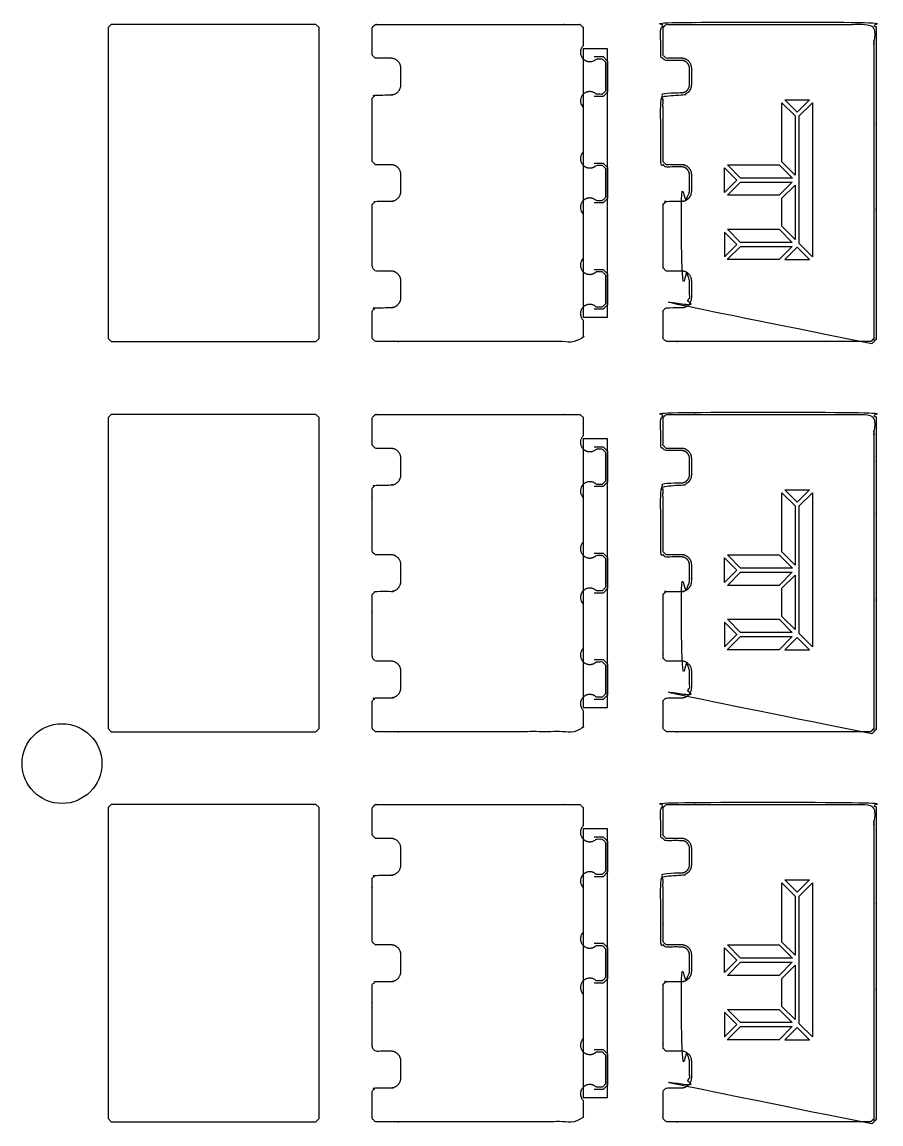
# Model space of a CAD drawing. Header units: millimetres. Extents: x 6 to 413, y 3 to 1248.
# Drawn here: x 6.4 to 200.1, y 281.3 to 529.9 of the extents above; entities that cross this region are included whole.
import ezdxf

# ---------------------------------------------------------------- set-up
doc = ezdxf.new("R2010")
doc.units = ezdxf.units.MM
doc.header["$MEASUREMENT"] = 0
for name, color, linetype, true_color in [('Cutout - outside - 4mm bit', 18, 'Continuous', 0x000000), ('HOLD DOWN', 40, 'Continuous', 0xffbf00), ('Pocket 0.5mm', 15, 'Continuous', 0xbf3f3f), ('V bit - on - 1.7mm depth', 254, 'Continuous', 0xbfbfff), ('V bit - on -1.2mm depth', 4, 'Continuous', 0x00ffff), ('V-Carve F', 3, 'Continuous', 0x00ff00)]:
    doc.layers.add(name, color=color, linetype=linetype, true_color=true_color)

msp = doc.modelspace()

# ---------------------------------------------------------------- linework, layer by layer
at = {"layer": 'Cutout - outside - 4mm bit'}
for p, q in [((26.54, 529.36), (25.84, 528.66)), ((25.84, 528.66), (25.84, 458.5)), ((72.7, 529.36), (26.54, 529.36)), ((73.4, 528.66), (72.7, 529.36)), ((73.4, 458.5), (73.4, 528.66)), ((25.84, 458.5), (26.54, 457.8)), ((26.54, 457.8), (72.7, 457.8)), ((72.7, 457.8), (73.4, 458.5)), ((26.54, 441.36), (25.84, 440.66)), ((25.84, 440.66), (25.84, 370.5)), ((72.7, 441.36), (26.54, 441.36)), ((73.4, 440.66), (72.7, 441.36)), ((73.4, 370.5), (73.4, 440.66)), ((25.84, 370.5), (26.54, 369.8)), ((72.7, 369.8), (73.4, 370.5)), ((26.54, 369.8), (72.7, 369.8)), ((26.54, 353.36), (25.84, 352.66)), ((72.7, 353.36), (26.54, 353.36)), ((73.4, 352.66), (72.7, 353.36)), ((25.84, 352.66), (25.84, 282.5)), ((73.4, 282.5), (73.4, 352.66)), ((25.84, 282.5), (26.54, 281.8)), ((26.54, 281.8), (72.7, 281.8)), ((72.7, 281.8), (73.4, 282.5))]:
    msp.add_line(p, q, dxfattribs=at)
for points, weights, knots in [([(91.86, 519.43), (91.86, 517.58), (91.86, 515.78), (91.86, 513.45), (89.58, 513.45), (87.88, 513.45), (86.1, 513.45), (85.75, 513.1), (85.4, 512.75), (85.4, 505.58), (85.4, 498.41), (85.75, 498.06), (86.1, 497.71), (87.84, 497.71), (89.58, 497.71), (91.86, 497.71), (91.86, 495.43), (91.86, 493.58), (91.86, 491.78), (91.86, 489.45), (89.58, 489.45), (87.88, 489.45), (86.1, 489.45), (85.75, 489.1), (85.4, 488.75), (85.4, 481.58), (85.4, 474.41), (85.75, 474.06), (86.1, 473.71), (87.84, 473.71), (89.58, 473.71), (91.86, 473.71), (91.86, 471.43), (91.86, 469.58), (91.86, 467.78), (91.86, 465.45), (89.58, 465.45), (87.88, 465.45), (86.1, 465.45), (85.75, 465.1), (85.4, 464.75), (85.4, 461.65), (85.4, 458.5), (85.75, 458.15), (86.1, 457.8), (109.18, 457.8), (132.26, 457.8), (132.61, 458.15), (132.96, 458.5), (132.96, 460.56), (132.96, 462.61), (131.47, 464.1), (132.96, 465.58), (134.44, 467.07), (135.93, 465.58), (136.59, 465.58), (137.26, 465.58), (137.61, 465.93), (137.96, 466.28), (137.96, 469.58), (137.96, 472.88), (137.61, 473.23), (137.26, 473.58), (136.59, 473.58), (135.93, 473.58), (134.44, 472.1), (132.96, 473.58), (131.47, 475.07), (132.96, 476.55), (132.96, 481.58), (132.96, 486.61), (131.47, 488.1), (132.96, 489.58), (134.44, 491.07), (135.93, 489.58), (136.59, 489.58), (137.26, 489.58), (137.61, 489.93), (137.96, 490.28), (137.96, 493.58), (137.96, 496.88), (137.61, 497.23), (137.26, 497.58), (136.59, 497.58), (135.93, 497.58), (134.44, 496.1), (132.96, 497.58), (131.47, 499.07), (132.96, 500.55), (132.96, 505.58), (132.96, 510.61), (131.47, 512.1), (132.96, 513.58), (134.44, 515.07), (135.93, 513.58), (136.59, 513.58), (137.26, 513.58), (137.61, 513.93), (137.96, 514.28), (137.96, 517.58), (137.96, 520.88), (137.61, 521.23), (137.26, 521.58), (136.59, 521.58), (135.93, 521.58), (134.44, 520.1), (132.96, 521.58), (131.47, 523.07), (132.96, 524.55), (132.96, 526.61), (132.96, 528.66), (132.61, 529.01), (132.26, 529.36), (109.18, 529.36), (86.1, 529.36), (85.75, 529.01), (85.4, 528.66), (85.4, 525.51), (85.4, 522.41), (85.75, 522.06), (86.1, 521.71), (87.84, 521.71), (89.58, 521.71), (91.86, 521.71), (91.86, 519.43)], [1, 1, 1, 0.707106781187, 1, 1, 1, 1, 1, 1, 1, 1, 1, 1, 1, 0.707106781187, 1, 1, 1, 0.707106781187, 1, 1, 1, 1, 1, 1, 1, 1, 1, 1, 1, 0.707106781187, 1, 1, 1, 0.707106781187, 1, 1, 1, 1, 1, 1, 1, 1, 1, 1, 1, 1, 1, 1, 1, 0.707106781187, 1, 0.707106781187, 1, 1, 1, 1, 1, 1, 1, 1, 1, 1, 1, 0.707106781187, 1, 0.707106781187, 1, 1, 1, 0.707106781187, 1, 0.707106781187, 1, 1, 1, 1, 1, 1, 1, 1, 1, 1, 1, 0.707106781187, 1, 0.707106781187, 1, 1, 1, 0.707106781187, 1, 0.707106781187, 1, 1, 1, 1, 1, 1, 1, 1, 1, 1, 1, 0.707106781187, 1, 0.707106781187, 1, 1, 1, 1, 1, 1, 1, 1, 1, 1, 1, 1, 1, 1, 1, 0.707106781187, 1], [268.206441, 268.206441, 268.206441, 272.453172, 272.453172, 276.529741, 276.529741, 276.595437, 276.595437, 277.585386, 277.585386, 292.025386, 292.025386, 293.015336, 293.015336, 295.18529, 295.18529, 299.261858, 299.261858, 303.508589, 303.508589, 307.585158, 307.585158, 307.650854, 307.650854, 308.640803, 308.640803, 323.080803, 323.080803, 324.070753, 324.070753, 326.240707, 326.240707, 330.317275, 330.317275, 334.564006, 334.564006, 338.640575, 338.640575, 338.706271, 338.706271, 339.69622, 339.69622, 345.99622, 345.99622, 346.98617, 346.98617, 393.14617, 393.14617, 394.136119, 394.136119, 398.246271, 398.246271, 401.544943, 401.544943, 404.843615, 404.843615, 405.907737, 405.907737, 406.897686, 406.897686, 413.497686, 413.497686, 414.487636, 414.487636, 415.551757, 415.551757, 418.850429, 418.850429, 422.149101, 422.149101, 432.209404, 432.209404, 435.508077, 435.508077, 438.806749, 438.806749, 439.87087, 439.87087, 440.86082, 440.86082, 447.46082, 447.46082, 448.450769, 448.450769, 449.51489, 449.51489, 452.813563, 452.813563, 456.112235, 456.112235, 466.172538, 466.172538, 469.47121, 469.47121, 472.769883, 472.769883, 473.834004, 473.834004, 474.823953, 474.823953, 481.423953, 481.423953, 482.413903, 482.413903, 483.478024, 483.478024, 486.776696, 486.776696, 490.075369, 490.075369, 494.18552, 494.18552, 495.17547, 495.17547, 541.33547, 541.33547, 542.325419, 542.325419, 548.625419, 548.625419, 549.615369, 549.615369, 551.785323, 551.785323, 555.861891, 555.861891, 555.861891]), ([(197.82, 457.8), (198.17, 458.15), (198.52, 458.5), (198.52, 493.58), (198.52, 528.66), (198.17, 529.01), (197.82, 529.36), (174.74, 529.36), (151.66, 529.36), (151.31, 529.01), (150.96, 528.66), (150.96, 525.51), (150.96, 522.41), (151.31, 522.06), (151.66, 521.71), (153.4, 521.71), (155.14, 521.71), (157.42, 521.71), (157.42, 519.43), (157.42, 517.58), (157.42, 515.78), (157.42, 513.45), (155.14, 513.45), (153.4, 513.45), (151.66, 513.45), (151.31, 513.1), (150.96, 512.75), (150.96, 505.58), (150.96, 498.41), (151.31, 498.06), (151.66, 497.71), (153.4, 497.71), (155.14, 497.71), (157.42, 497.71), (157.42, 495.43), (157.42, 493.58), (157.42, 491.78), (157.42, 489.45), (155.14, 489.45), (153.4, 489.45), (151.66, 489.45), (151.31, 489.1), (150.96, 488.75), (150.96, 481.58), (150.96, 474.41), (151.31, 474.06), (151.66, 473.71), (153.4, 473.71), (155.14, 473.71), (157.42, 473.71), (157.42, 471.43), (157.42, 469.58), (157.42, 467.78), (157.42, 465.45), (155.14, 465.45), (153.4, 465.45), (151.66, 465.45), (151.31, 465.1), (150.96, 464.75), (150.96, 461.65), (150.96, 458.5), (151.31, 458.15), (151.66, 457.8), (174.74, 457.8), (197.82, 457.8)], [1, 1, 1, 1, 1, 1, 1, 1, 1, 1, 1, 1, 1, 1, 1, 1, 1, 0.707106781187, 1, 1, 1, 0.707106781187, 1, 1, 1, 1, 1, 1, 1, 1, 1, 1, 1, 0.707106781187, 1, 1, 1, 0.707106781187, 1, 1, 1, 1, 1, 1, 1, 1, 1, 1, 1, 0.707106781187, 1, 1, 1, 0.707106781187, 1, 1, 1, 1, 1, 1, 1, 1, 1, 1, 1], [363.256769, 363.256769, 363.256769, 364.246718, 364.246718, 434.406718, 434.406718, 435.396668, 435.396668, 481.556668, 481.556668, 482.546617, 482.546617, 488.846617, 488.846617, 489.836567, 489.836567, 492.006521, 492.006521, 496.08309, 496.08309, 500.32982, 500.32982, 504.406389, 504.406389, 504.472085, 504.472085, 505.462034, 505.462034, 519.902034, 519.902034, 520.891984, 520.891984, 523.061938, 523.061938, 527.138507, 527.138507, 531.385237, 531.385237, 535.461806, 535.461806, 535.527502, 535.527502, 536.517452, 536.517452, 550.957452, 550.957452, 551.947401, 551.947401, 554.117355, 554.117355, 558.193924, 558.193924, 562.440654, 562.440654, 566.517223, 566.517223, 566.582919, 566.582919, 567.572869, 567.572869, 573.872869, 573.872869, 574.862818, 574.862818, 621.022818, 621.022818, 621.022818]), ([(91.86, 431.43), (91.86, 429.58), (91.86, 427.78), (91.86, 425.45), (89.58, 425.45), (87.88, 425.45), (86.1, 425.45), (85.75, 425.1), (85.4, 424.75), (85.4, 417.58), (85.4, 410.41), (85.75, 410.06), (86.1, 409.71), (87.84, 409.71), (89.58, 409.71), (91.86, 409.71), (91.86, 407.43), (91.86, 405.58), (91.86, 403.78), (91.86, 401.45), (89.58, 401.45), (87.88, 401.45), (86.1, 401.45), (85.75, 401.1), (85.4, 400.75), (85.4, 393.58), (85.4, 386.41), (85.75, 386.06), (86.1, 385.71), (87.84, 385.71), (89.58, 385.71), (91.86, 385.71), (91.86, 383.43), (91.86, 381.58), (91.86, 379.78), (91.86, 377.45), (89.58, 377.45), (87.88, 377.45), (86.1, 377.45), (85.75, 377.1), (85.4, 376.75), (85.4, 373.65), (85.4, 370.5), (85.75, 370.15), (86.1, 369.8), (109.18, 369.8), (132.26, 369.8), (132.61, 370.15), (132.96, 370.5), (132.96, 372.56), (132.96, 374.61), (131.47, 376.1), (132.96, 377.58), (134.44, 379.07), (135.93, 377.58), (136.59, 377.58), (137.26, 377.58), (137.61, 377.93), (137.96, 378.28), (137.96, 381.58), (137.96, 384.88), (137.61, 385.23), (137.26, 385.58), (136.59, 385.58), (135.93, 385.58), (134.44, 384.1), (132.96, 385.58), (131.47, 387.07), (132.96, 388.55), (132.96, 393.58), (132.96, 398.61), (131.47, 400.1), (132.96, 401.58), (134.44, 403.07), (135.93, 401.58), (136.59, 401.58), (137.26, 401.58), (137.61, 401.93), (137.96, 402.28), (137.96, 405.58), (137.96, 408.88), (137.61, 409.23), (137.26, 409.58), (136.59, 409.58), (135.93, 409.58), (134.44, 408.1), (132.96, 409.58), (131.47, 411.07), (132.96, 412.55), (132.96, 417.58), (132.96, 422.61), (131.47, 424.1), (132.96, 425.58), (134.44, 427.07), (135.93, 425.58), (136.59, 425.58), (137.26, 425.58), (137.61, 425.93), (137.96, 426.28), (137.96, 429.58), (137.96, 432.88), (137.61, 433.23), (137.26, 433.58), (136.59, 433.58), (135.93, 433.58), (134.44, 432.1), (132.96, 433.58), (131.47, 435.07), (132.96, 436.55), (132.96, 438.61), (132.96, 440.66), (132.61, 441.01), (132.26, 441.36), (109.18, 441.36), (86.1, 441.36), (85.75, 441.01), (85.4, 440.66), (85.4, 437.51), (85.4, 434.41), (85.75, 434.06), (86.1, 433.71), (87.84, 433.71), (89.58, 433.71), (91.86, 433.71), (91.86, 431.43)], [1, 1, 1, 0.707106781187, 1, 1, 1, 1, 1, 1, 1, 1, 1, 1, 1, 0.707106781187, 1, 1, 1, 0.707106781187, 1, 1, 1, 1, 1, 1, 1, 1, 1, 1, 1, 0.707106781187, 1, 1, 1, 0.707106781187, 1, 1, 1, 1, 1, 1, 1, 1, 1, 1, 1, 1, 1, 1, 1, 0.707106781187, 1, 0.707106781187, 1, 1, 1, 1, 1, 1, 1, 1, 1, 1, 1, 0.707106781187, 1, 0.707106781187, 1, 1, 1, 0.707106781187, 1, 0.707106781187, 1, 1, 1, 1, 1, 1, 1, 1, 1, 1, 1, 0.707106781187, 1, 0.707106781187, 1, 1, 1, 0.707106781187, 1, 0.707106781187, 1, 1, 1, 1, 1, 1, 1, 1, 1, 1, 1, 0.707106781187, 1, 0.707106781187, 1, 1, 1, 1, 1, 1, 1, 1, 1, 1, 1, 1, 1, 1, 1, 0.707106781187, 1], [268.206441, 268.206441, 268.206441, 272.453172, 272.453172, 276.529741, 276.529741, 276.595437, 276.595437, 277.585386, 277.585386, 292.025386, 292.025386, 293.015336, 293.015336, 295.18529, 295.18529, 299.261858, 299.261858, 303.508589, 303.508589, 307.585158, 307.585158, 307.650854, 307.650854, 308.640803, 308.640803, 323.080803, 323.080803, 324.070753, 324.070753, 326.240707, 326.240707, 330.317275, 330.317275, 334.564006, 334.564006, 338.640575, 338.640575, 338.706271, 338.706271, 339.69622, 339.69622, 345.99622, 345.99622, 346.98617, 346.98617, 393.14617, 393.14617, 394.136119, 394.136119, 398.246271, 398.246271, 401.544943, 401.544943, 404.843615, 404.843615, 405.907737, 405.907737, 406.897686, 406.897686, 413.497686, 413.497686, 414.487636, 414.487636, 415.551757, 415.551757, 418.850429, 418.850429, 422.149101, 422.149101, 432.209404, 432.209404, 435.508077, 435.508077, 438.806749, 438.806749, 439.87087, 439.87087, 440.86082, 440.86082, 447.46082, 447.46082, 448.450769, 448.450769, 449.51489, 449.51489, 452.813563, 452.813563, 456.112235, 456.112235, 466.172538, 466.172538, 469.47121, 469.47121, 472.769883, 472.769883, 473.834004, 473.834004, 474.823953, 474.823953, 481.423953, 481.423953, 482.413903, 482.413903, 483.478024, 483.478024, 486.776696, 486.776696, 490.075369, 490.075369, 494.18552, 494.18552, 495.17547, 495.17547, 541.33547, 541.33547, 542.325419, 542.325419, 548.625419, 548.625419, 549.615369, 549.615369, 551.785323, 551.785323, 555.861891, 555.861891, 555.861891]), ([(197.82, 369.8), (198.17, 370.15), (198.52, 370.5), (198.52, 405.58), (198.52, 440.66), (198.17, 441.01), (197.82, 441.36), (174.74, 441.36), (151.66, 441.36), (151.31, 441.01), (150.96, 440.66), (150.96, 437.51), (150.96, 434.41), (151.31, 434.06), (151.66, 433.71), (153.4, 433.71), (155.14, 433.71), (157.42, 433.71), (157.42, 431.43), (157.42, 429.58), (157.42, 427.78), (157.42, 425.45), (155.14, 425.45), (153.4, 425.45), (151.66, 425.45), (151.31, 425.1), (150.96, 424.75), (150.96, 417.58), (150.96, 410.41), (151.31, 410.06), (151.66, 409.71), (153.4, 409.71), (155.14, 409.71), (157.42, 409.71), (157.42, 407.43), (157.42, 405.58), (157.42, 403.78), (157.42, 401.45), (155.14, 401.45), (153.4, 401.45), (151.66, 401.45), (151.31, 401.1), (150.96, 400.75), (150.96, 393.58), (150.96, 386.41), (151.31, 386.06), (151.66, 385.71), (153.4, 385.71), (155.14, 385.71), (157.42, 385.71), (157.42, 383.43), (157.42, 381.58), (157.42, 379.78), (157.42, 377.45), (155.14, 377.45), (153.4, 377.45), (151.66, 377.45), (151.31, 377.1), (150.96, 376.75), (150.96, 373.65), (150.96, 370.5), (151.31, 370.15), (151.66, 369.8), (174.74, 369.8), (197.82, 369.8)], [1, 1, 1, 1, 1, 1, 1, 1, 1, 1, 1, 1, 1, 1, 1, 1, 1, 0.707106781187, 1, 1, 1, 0.707106781187, 1, 1, 1, 1, 1, 1, 1, 1, 1, 1, 1, 0.707106781187, 1, 1, 1, 0.707106781187, 1, 1, 1, 1, 1, 1, 1, 1, 1, 1, 1, 0.707106781187, 1, 1, 1, 0.707106781187, 1, 1, 1, 1, 1, 1, 1, 1, 1, 1, 1], [363.256769, 363.256769, 363.256769, 364.246718, 364.246718, 434.406718, 434.406718, 435.396668, 435.396668, 481.556668, 481.556668, 482.546617, 482.546617, 488.846617, 488.846617, 489.836567, 489.836567, 492.006521, 492.006521, 496.08309, 496.08309, 500.32982, 500.32982, 504.406389, 504.406389, 504.472085, 504.472085, 505.462034, 505.462034, 519.902034, 519.902034, 520.891984, 520.891984, 523.061938, 523.061938, 527.138507, 527.138507, 531.385237, 531.385237, 535.461806, 535.461806, 535.527502, 535.527502, 536.517452, 536.517452, 550.957452, 550.957452, 551.947401, 551.947401, 554.117355, 554.117355, 558.193924, 558.193924, 562.440654, 562.440654, 566.517223, 566.517223, 566.582919, 566.582919, 567.572869, 567.572869, 573.872869, 573.872869, 574.862818, 574.862818, 621.022818, 621.022818, 621.022818]), ([(91.86, 343.43), (91.86, 341.58), (91.86, 339.78), (91.86, 337.45), (89.58, 337.45), (87.88, 337.45), (86.1, 337.45), (85.75, 337.1), (85.4, 336.75), (85.4, 329.58), (85.4, 322.41), (85.75, 322.06), (86.1, 321.71), (87.84, 321.71), (89.58, 321.71), (91.86, 321.71), (91.86, 319.43), (91.86, 317.58), (91.86, 315.78), (91.86, 313.45), (89.58, 313.45), (87.88, 313.45), (86.1, 313.45), (85.75, 313.1), (85.4, 312.75), (85.4, 305.58), (85.4, 298.41), (85.75, 298.06), (86.1, 297.71), (87.84, 297.71), (89.58, 297.71), (91.86, 297.71), (91.86, 295.43), (91.86, 293.58), (91.86, 291.78), (91.86, 289.45), (89.58, 289.45), (87.88, 289.45), (86.1, 289.45), (85.75, 289.1), (85.4, 288.75), (85.4, 285.65), (85.4, 282.5), (85.75, 282.15), (86.1, 281.8), (109.18, 281.8), (132.26, 281.8), (132.61, 282.15), (132.96, 282.5), (132.96, 284.56), (132.96, 286.61), (131.47, 288.1), (132.96, 289.58), (134.44, 291.07), (135.93, 289.58), (136.59, 289.58), (137.26, 289.58), (137.61, 289.93), (137.96, 290.28), (137.96, 293.58), (137.96, 296.88), (137.61, 297.23), (137.26, 297.58), (136.59, 297.58), (135.93, 297.58), (134.44, 296.1), (132.96, 297.58), (131.47, 299.07), (132.96, 300.55), (132.96, 305.58), (132.96, 310.61), (131.47, 312.1), (132.96, 313.58), (134.44, 315.07), (135.93, 313.58), (136.59, 313.58), (137.26, 313.58), (137.61, 313.93), (137.96, 314.28), (137.96, 317.58), (137.96, 320.88), (137.61, 321.23), (137.26, 321.58), (136.59, 321.58), (135.93, 321.58), (134.44, 320.1), (132.96, 321.58), (131.47, 323.07), (132.96, 324.55), (132.96, 329.58), (132.96, 334.61), (131.47, 336.1), (132.96, 337.58), (134.44, 339.07), (135.93, 337.58), (136.59, 337.58), (137.26, 337.58), (137.61, 337.93), (137.96, 338.28), (137.96, 341.58), (137.96, 344.88), (137.61, 345.23), (137.26, 345.58), (136.59, 345.58), (135.93, 345.58), (134.44, 344.1), (132.96, 345.58), (131.47, 347.07), (132.96, 348.55), (132.96, 350.61), (132.96, 352.66), (132.61, 353.01), (132.26, 353.36), (109.18, 353.36), (86.1, 353.36), (85.75, 353.01), (85.4, 352.66), (85.4, 349.51), (85.4, 346.41), (85.75, 346.06), (86.1, 345.71), (87.84, 345.71), (89.58, 345.71), (91.86, 345.71), (91.86, 343.43)], [1, 1, 1, 0.707106781187, 1, 1, 1, 1, 1, 1, 1, 1, 1, 1, 1, 0.707106781187, 1, 1, 1, 0.707106781187, 1, 1, 1, 1, 1, 1, 1, 1, 1, 1, 1, 0.707106781187, 1, 1, 1, 0.707106781187, 1, 1, 1, 1, 1, 1, 1, 1, 1, 1, 1, 1, 1, 1, 1, 0.707106781187, 1, 0.707106781187, 1, 1, 1, 1, 1, 1, 1, 1, 1, 1, 1, 0.707106781187, 1, 0.707106781187, 1, 1, 1, 0.707106781187, 1, 0.707106781187, 1, 1, 1, 1, 1, 1, 1, 1, 1, 1, 1, 0.707106781187, 1, 0.707106781187, 1, 1, 1, 0.707106781187, 1, 0.707106781187, 1, 1, 1, 1, 1, 1, 1, 1, 1, 1, 1, 0.707106781187, 1, 0.707106781187, 1, 1, 1, 1, 1, 1, 1, 1, 1, 1, 1, 1, 1, 1, 1, 0.707106781187, 1], [268.206441, 268.206441, 268.206441, 272.453172, 272.453172, 276.529741, 276.529741, 276.595437, 276.595437, 277.585386, 277.585386, 292.025386, 292.025386, 293.015336, 293.015336, 295.18529, 295.18529, 299.261858, 299.261858, 303.508589, 303.508589, 307.585158, 307.585158, 307.650854, 307.650854, 308.640803, 308.640803, 323.080803, 323.080803, 324.070753, 324.070753, 326.240707, 326.240707, 330.317275, 330.317275, 334.564006, 334.564006, 338.640575, 338.640575, 338.706271, 338.706271, 339.69622, 339.69622, 345.99622, 345.99622, 346.98617, 346.98617, 393.14617, 393.14617, 394.136119, 394.136119, 398.246271, 398.246271, 401.544943, 401.544943, 404.843615, 404.843615, 405.907737, 405.907737, 406.897686, 406.897686, 413.497686, 413.497686, 414.487636, 414.487636, 415.551757, 415.551757, 418.850429, 418.850429, 422.149101, 422.149101, 432.209404, 432.209404, 435.508077, 435.508077, 438.806749, 438.806749, 439.87087, 439.87087, 440.86082, 440.86082, 447.46082, 447.46082, 448.450769, 448.450769, 449.51489, 449.51489, 452.813563, 452.813563, 456.112235, 456.112235, 466.172538, 466.172538, 469.47121, 469.47121, 472.769883, 472.769883, 473.834004, 473.834004, 474.823953, 474.823953, 481.423953, 481.423953, 482.413903, 482.413903, 483.478024, 483.478024, 486.776696, 486.776696, 490.075369, 490.075369, 494.18552, 494.18552, 495.17547, 495.17547, 541.33547, 541.33547, 542.325419, 542.325419, 548.625419, 548.625419, 549.615369, 549.615369, 551.785323, 551.785323, 555.861891, 555.861891, 555.861891]), ([(197.82, 281.8), (198.17, 282.15), (198.52, 282.5), (198.52, 317.58), (198.52, 352.66), (198.17, 353.01), (197.82, 353.36), (174.74, 353.36), (151.66, 353.36), (151.31, 353.01), (150.96, 352.66), (150.96, 349.51), (150.96, 346.41), (151.31, 346.06), (151.66, 345.71), (153.4, 345.71), (155.14, 345.71), (157.42, 345.71), (157.42, 343.43), (157.42, 341.58), (157.42, 339.78), (157.42, 337.45), (155.14, 337.45), (153.4, 337.45), (151.66, 337.45), (151.31, 337.1), (150.96, 336.75), (150.96, 329.58), (150.96, 322.41), (151.31, 322.06), (151.66, 321.71), (153.4, 321.71), (155.14, 321.71), (157.42, 321.71), (157.42, 319.43), (157.42, 317.58), (157.42, 315.78), (157.42, 313.45), (155.14, 313.45), (153.4, 313.45), (151.66, 313.45), (151.31, 313.1), (150.96, 312.75), (150.96, 305.58), (150.96, 298.41), (151.31, 298.06), (151.66, 297.71), (153.4, 297.71), (155.14, 297.71), (157.42, 297.71), (157.42, 295.43), (157.42, 293.58), (157.42, 291.78), (157.42, 289.45), (155.14, 289.45), (153.4, 289.45), (151.66, 289.45), (151.31, 289.1), (150.96, 288.75), (150.96, 285.65), (150.96, 282.5), (151.31, 282.15), (151.66, 281.8), (174.74, 281.8), (197.82, 281.8)], [1, 1, 1, 1, 1, 1, 1, 1, 1, 1, 1, 1, 1, 1, 1, 1, 1, 0.707106781187, 1, 1, 1, 0.707106781187, 1, 1, 1, 1, 1, 1, 1, 1, 1, 1, 1, 0.707106781187, 1, 1, 1, 0.707106781187, 1, 1, 1, 1, 1, 1, 1, 1, 1, 1, 1, 0.707106781187, 1, 1, 1, 0.707106781187, 1, 1, 1, 1, 1, 1, 1, 1, 1, 1, 1], [363.256769, 363.256769, 363.256769, 364.246718, 364.246718, 434.406718, 434.406718, 435.396668, 435.396668, 481.556668, 481.556668, 482.546617, 482.546617, 488.846617, 488.846617, 489.836567, 489.836567, 492.006521, 492.006521, 496.08309, 496.08309, 500.32982, 500.32982, 504.406389, 504.406389, 504.472085, 504.472085, 505.462034, 505.462034, 519.902034, 519.902034, 520.891984, 520.891984, 523.061938, 523.061938, 527.138507, 527.138507, 531.385237, 531.385237, 535.461806, 535.461806, 535.527502, 535.527502, 536.517452, 536.517452, 550.957452, 550.957452, 551.947401, 551.947401, 554.117355, 554.117355, 558.193924, 558.193924, 562.440654, 562.440654, 566.517223, 566.517223, 566.582919, 566.582919, 567.572869, 567.572869, 573.872869, 573.872869, 574.862818, 574.862818, 621.022818, 621.022818, 621.022818])]:
    msp.add_rational_spline(points, weights, degree=2, knots=knots, dxfattribs=at)
at = {"layer": 'HOLD DOWN'}
msp.add_circle((15.44, 362.6), 9, dxfattribs=at)
at = {"layer": 'Pocket 0.5mm'}
for points in [[(132.96, 523.88), (132.96, 463.28), (138.46, 463.28), (138.46, 523.88)], [(132.96, 435.88), (132.96, 375.28), (138.46, 375.28), (138.46, 435.88)], [(132.96, 347.88), (132.96, 287.28), (138.46, 287.28), (138.46, 347.88)]]:
    msp.add_lwpolyline(points, close=True, dxfattribs=at)
at = {"layer": 'V bit - on - 1.7mm depth'}
for p, q in [((135.43, 522.08), (137.47, 522.08)), ((137.47, 522.08), (138.46, 521.09)), ((138.46, 521.09), (138.46, 514.07)), ((137.47, 513.08), (135.43, 513.08)), ((138.46, 514.07), (137.47, 513.08)), ((135.43, 498.08), (137.47, 498.08)), ((137.47, 498.08), (138.46, 497.09)), ((138.46, 497.09), (138.46, 490.07)), ((138.46, 490.07), (137.47, 489.08)), ((137.47, 489.08), (135.43, 489.08)), ((135.43, 474.08), (137.47, 474.08)), ((137.47, 474.08), (138.46, 473.09)), ((138.46, 473.09), (138.46, 466.07)), ((137.47, 465.08), (135.43, 465.08)), ((138.46, 466.07), (137.47, 465.08)), ((135.43, 434.08), (137.47, 434.08)), ((137.47, 434.08), (138.46, 433.09)), ((138.46, 433.09), (138.46, 426.07)), ((138.46, 426.07), (137.47, 425.08)), ((137.47, 425.08), (135.43, 425.08)), ((135.43, 410.08), (137.47, 410.08)), ((137.47, 410.08), (138.46, 409.09)), ((138.46, 409.09), (138.46, 402.07)), ((137.47, 401.08), (135.43, 401.08)), ((138.46, 402.07), (137.47, 401.08)), ((135.43, 386.08), (137.47, 386.08)), ((137.47, 386.08), (138.46, 385.09)), ((138.46, 385.09), (138.46, 378.07)), ((138.46, 378.07), (137.47, 377.08)), ((137.47, 377.08), (135.43, 377.08)), ((135.43, 346.08), (137.47, 346.08)), ((137.47, 346.08), (138.46, 345.09)), ((138.46, 345.09), (138.46, 338.07)), ((137.47, 337.08), (135.43, 337.08)), ((138.46, 338.07), (137.47, 337.08)), ((135.43, 322.08), (137.47, 322.08)), ((137.47, 322.08), (138.46, 321.09)), ((138.46, 321.09), (138.46, 314.07)), ((138.46, 314.07), (137.47, 313.08)), ((137.47, 313.08), (135.43, 313.08)), ((135.43, 298.08), (137.47, 298.08)), ((137.47, 298.08), (138.46, 297.09)), ((138.46, 297.09), (138.46, 290.07)), ((137.47, 289.08), (135.43, 289.08)), ((138.46, 290.07), (137.47, 289.08))]:
    msp.add_line(p, q, dxfattribs=at)
at = {"layer": 'V bit - on -1.2mm depth'}
for points in [[(198.03, 457.3), (198.52, 457.8), (199.02, 458.29), (199.02, 493.58), (199.02, 528.87), (198.52, 529.36), (198.03, 529.86), (174.74, 529.86), (151.45, 529.86), (150.96, 529.36), (150.46, 528.87), (150.46, 525.51), (150.46, 522.2), (150.96, 521.71), (151.45, 521.21), (153.29, 521.21), (155.14, 521.21), (156.92, 521.21), (156.92, 519.43), (156.92, 517.58), (156.92, 515.78), (156.92, 513.95), (155.14, 513.95), (153.29, 513.95), (151.45, 513.95), (150.96, 513.45), (150.46, 512.96), (150.46, 505.58), (150.46, 498.2), (150.96, 497.71), (151.45, 497.21), (153.29, 497.21), (155.14, 497.21), (156.92, 497.21), (156.92, 495.43), (156.92, 493.58), (156.92, 491.78), (156.92, 489.95), (155.14, 489.95), (153.29, 489.95), (151.45, 489.95), (150.96, 489.45), (150.46, 488.96), (150.46, 481.58), (150.46, 474.2), (150.96, 473.71), (151.45, 473.21), (153.29, 473.21), (155.14, 473.21), (156.92, 473.21), (156.92, 471.43), (156.92, 469.58), (156.92, 467.78), (156.92, 465.95), (155.14, 465.95), (153.29, 465.95), (151.45, 465.95), (150.96, 465.45), (150.46, 464.96), (150.46, 461.65), (150.46, 458.29), (150.96, 457.8), (151.45, 457.3), (174.74, 457.3), (198.03, 457.3)], [(198.03, 369.3), (198.52, 369.8), (199.02, 370.29), (199.02, 405.58), (199.02, 440.87), (198.52, 441.36), (198.03, 441.86), (174.74, 441.86), (151.45, 441.86), (150.96, 441.36), (150.46, 440.87), (150.46, 437.51), (150.46, 434.2), (150.96, 433.71), (151.45, 433.21), (153.29, 433.21), (155.14, 433.21), (156.92, 433.21), (156.92, 431.43), (156.92, 429.58), (156.92, 427.78), (156.92, 425.95), (155.14, 425.95), (153.29, 425.95), (151.45, 425.95), (150.96, 425.45), (150.46, 424.96), (150.46, 417.58), (150.46, 410.2), (150.96, 409.71), (151.45, 409.21), (153.29, 409.21), (155.14, 409.21), (156.92, 409.21), (156.92, 407.43), (156.92, 405.58), (156.92, 403.78), (156.92, 401.95), (155.14, 401.95), (153.29, 401.95), (151.45, 401.95), (150.96, 401.45), (150.46, 400.96), (150.46, 393.58), (150.46, 386.2), (150.96, 385.71), (151.45, 385.21), (153.29, 385.21), (155.14, 385.21), (156.92, 385.21), (156.92, 383.43), (156.92, 381.58), (156.92, 379.78), (156.92, 377.95), (155.14, 377.95), (153.29, 377.95), (151.45, 377.95), (150.96, 377.45), (150.46, 376.96), (150.46, 373.65), (150.46, 370.29), (150.96, 369.8), (151.45, 369.3), (174.74, 369.3), (198.03, 369.3)], [(198.03, 281.3), (198.52, 281.8), (199.02, 282.29), (199.02, 317.58), (199.02, 352.87), (198.52, 353.36), (198.03, 353.86), (174.74, 353.86), (151.45, 353.86), (150.96, 353.36), (150.46, 352.87), (150.46, 349.51), (150.46, 346.2), (150.96, 345.71), (151.45, 345.21), (153.29, 345.21), (155.14, 345.21), (156.92, 345.21), (156.92, 343.43), (156.92, 341.58), (156.92, 339.78), (156.92, 337.95), (155.14, 337.95), (153.29, 337.95), (151.45, 337.95), (150.96, 337.45), (150.46, 336.96), (150.46, 329.58), (150.46, 322.2), (150.96, 321.71), (151.45, 321.21), (153.29, 321.21), (155.14, 321.21), (156.92, 321.21), (156.92, 319.43), (156.92, 317.58), (156.92, 315.78), (156.92, 313.95), (155.14, 313.95), (153.29, 313.95), (151.45, 313.95), (150.96, 313.45), (150.46, 312.96), (150.46, 305.58), (150.46, 298.2), (150.96, 297.71), (151.45, 297.21), (153.29, 297.21), (155.14, 297.21), (156.92, 297.21), (156.92, 295.43), (156.92, 293.58), (156.92, 291.78), (156.92, 289.95), (155.14, 289.95), (153.29, 289.95), (151.45, 289.95), (150.96, 289.45), (150.46, 288.96), (150.46, 285.65), (150.46, 282.29), (150.96, 281.8), (151.45, 281.3), (174.74, 281.3), (198.03, 281.3)]]:
    msp.add_rational_spline(points, [1, 1, 1, 1, 1, 1, 1, 1, 1, 1, 1, 1, 1, 1, 1, 1, 1, 0.707106781187, 1, 1, 1, 0.707106781187, 1, 1, 1, 1, 1, 1, 1, 1, 1, 1, 1, 0.707106781187, 1, 1, 1, 0.707106781187, 1, 1, 1, 1, 1, 1, 1, 1, 1, 1, 1, 0.707106781187, 1, 1, 1, 0.707106781187, 1, 1, 1, 1, 1, 1, 1, 1, 1, 1, 1], degree=2, knots=[115.144816, 115.144816, 115.144816, 115.351923, 115.351923, 188.02996, 188.02996, 188.237067, 188.237067, 188.444174, 188.444174, 188.65128, 188.65128, 188.858387, 188.858387, 189.065494, 189.065494, 189.272601, 189.272601, 193.495477, 193.495477, 197.894622, 197.894622, 202.117499, 202.117499, 202.185553, 202.185553, 202.39266, 202.39266, 202.599766, 202.599766, 202.806873, 202.806873, 203.01398, 203.01398, 207.236856, 207.236856, 211.636002, 211.636002, 215.858878, 215.858878, 215.926932, 215.926932, 216.134039, 216.134039, 216.341146, 216.341146, 216.548253, 216.548253, 216.755359, 216.755359, 220.978236, 220.978236, 225.377381, 225.377381, 229.600257, 229.600257, 229.668312, 229.668312, 229.875418, 229.875418, 230.082525, 230.082525, 230.289632, 230.289632, 230.496739, 230.496739, 230.496739], dxfattribs=at)
at = {"layer": 'V-Carve F'}
for p, q in [((181.22, 509.56), (178.43, 512.34)), ((178.43, 512.34), (184, 512.34)), ((184, 512.34), (181.22, 509.56)), ((177.78, 498.35), (177.78, 511.69)), ((177.78, 511.69), (180.75, 508.71)), ((181.68, 508.71), (184.65, 511.69)), ((184.65, 511.69), (184.65, 476.94)), ((180.75, 508.71), (180.75, 495.38)), ((181.68, 479.91), (181.68, 508.71)), ((168.44, 494.7), (165.46, 497.68)), ((165.46, 497.68), (177.15, 497.68)), ((177.15, 497.68), (180.12, 494.7)), ((180.75, 495.38), (177.78, 498.35)), ((164.8, 497.03), (167.59, 494.24)), ((164.8, 491.45), (164.8, 497.03)), ((180.12, 494.7), (168.44, 494.7)), ((167.59, 494.24), (164.8, 491.45)), ((165.46, 490.81), (168.44, 493.78)), ((168.44, 493.78), (180.1, 493.78)), ((180.1, 493.78), (177.13, 490.81)), ((177.78, 490.15), (180.75, 493.12)), ((180.75, 493.12), (180.75, 480.83)), ((177.13, 490.81), (165.46, 490.81)), ((177.78, 483.81), (177.78, 490.15)), ((167.58, 479.73), (164.8, 482.51)), ((164.8, 482.51), (164.8, 476.95)), ((168.43, 480.19), (165.46, 483.16)), ((165.46, 483.16), (177.12, 483.16)), ((177.12, 483.16), (180.09, 480.19)), ((180.75, 480.83), (177.78, 483.81)), ((180.09, 480.19), (168.43, 480.19)), ((184.65, 476.94), (181.68, 479.91)), ((164.8, 476.95), (167.58, 479.73)), ((165.44, 476.29), (168.42, 479.27)), ((168.42, 479.27), (180.1, 479.27)), ((180.1, 479.27), (177.12, 476.29)), ((181.21, 479.07), (178.42, 476.29)), ((184, 476.29), (181.21, 479.07)), ((177.12, 476.29), (165.44, 476.29)), ((178.42, 476.29), (184, 476.29)), ((177.78, 410.35), (177.78, 423.69)), ((177.78, 423.69), (180.75, 420.71)), ((181.22, 421.56), (178.43, 424.34)), ((178.43, 424.34), (184, 424.34)), ((184, 424.34), (181.22, 421.56)), ((181.68, 420.71), (184.65, 423.69)), ((184.65, 423.69), (184.65, 388.94)), ((180.75, 420.71), (180.75, 407.38)), ((181.68, 391.91), (181.68, 420.71)), ((180.75, 407.38), (177.78, 410.35)), ((164.8, 409.03), (167.59, 406.24)), ((164.8, 403.45), (164.8, 409.03)), ((168.44, 406.7), (165.46, 409.68)), ((165.46, 409.68), (177.15, 409.68)), ((177.15, 409.68), (180.12, 406.7)), ((167.59, 406.24), (164.8, 403.45)), ((165.46, 402.81), (168.44, 405.78)), ((180.12, 406.7), (168.44, 406.7)), ((168.44, 405.78), (180.1, 405.78)), ((180.1, 405.78), (177.13, 402.81)), ((177.13, 402.81), (165.46, 402.81)), ((177.78, 402.15), (180.75, 405.12)), ((180.75, 405.12), (180.75, 392.83)), ((177.78, 395.81), (177.78, 402.15)), ((180.75, 392.83), (177.78, 395.81)), ((167.58, 391.73), (164.8, 394.51)), ((164.8, 394.51), (164.8, 388.95)), ((168.43, 392.19), (165.46, 395.16)), ((165.46, 395.16), (177.12, 395.16)), ((177.12, 395.16), (180.09, 392.19)), ((164.8, 388.95), (167.58, 391.73)), ((165.44, 388.29), (168.42, 391.27)), ((168.42, 391.27), (180.1, 391.27)), ((180.09, 392.19), (168.43, 392.19)), ((180.1, 391.27), (177.12, 388.29)), ((181.21, 391.07), (178.42, 388.29)), ((184, 388.29), (181.21, 391.07)), ((184.65, 388.94), (181.68, 391.91)), ((177.12, 388.29), (165.44, 388.29)), ((178.42, 388.29), (184, 388.29)), ((177.78, 322.35), (177.78, 335.69)), ((177.78, 335.69), (180.75, 332.71)), ((181.22, 333.56), (178.43, 336.34)), ((178.43, 336.34), (184, 336.34)), ((184, 336.34), (181.22, 333.56)), ((181.68, 332.71), (184.65, 335.69)), ((184.65, 335.69), (184.65, 300.94)), ((180.75, 332.71), (180.75, 319.38)), ((181.68, 303.91), (181.68, 332.71)), ((164.8, 321.03), (167.59, 318.24)), ((164.8, 315.45), (164.8, 321.03)), ((168.44, 318.7), (165.46, 321.68)), ((165.46, 321.68), (177.15, 321.68)), ((177.15, 321.68), (180.12, 318.7)), ((180.75, 319.38), (177.78, 322.35)), ((167.59, 318.24), (164.8, 315.45)), ((180.12, 318.7), (168.44, 318.7)), ((165.46, 314.81), (168.44, 317.78)), ((168.44, 317.78), (180.1, 317.78)), ((180.1, 317.78), (177.13, 314.81)), ((177.78, 314.15), (180.75, 317.12)), ((180.75, 317.12), (180.75, 304.83)), ((177.13, 314.81), (165.46, 314.81)), ((177.78, 307.81), (177.78, 314.15)), ((167.58, 303.73), (164.8, 306.51)), ((164.8, 306.51), (164.8, 300.95)), ((168.43, 304.19), (165.46, 307.16)), ((165.46, 307.16), (177.12, 307.16)), ((177.12, 307.16), (180.09, 304.19)), ((180.75, 304.83), (177.78, 307.81)), ((164.8, 300.95), (167.58, 303.73)), ((180.09, 304.19), (168.43, 304.19)), ((184.65, 300.94), (181.68, 303.91)), ((165.44, 300.29), (168.42, 303.27)), ((168.42, 303.27), (180.1, 303.27)), ((180.1, 303.27), (177.12, 300.29)), ((181.21, 303.07), (178.42, 300.29)), ((184, 300.29), (181.21, 303.07)), ((177.12, 300.29), (165.44, 300.29)), ((178.42, 300.29), (184, 300.29))]:
    msp.add_line(p, q, dxfattribs=at)

doc.saveas('drawing.dxf')
